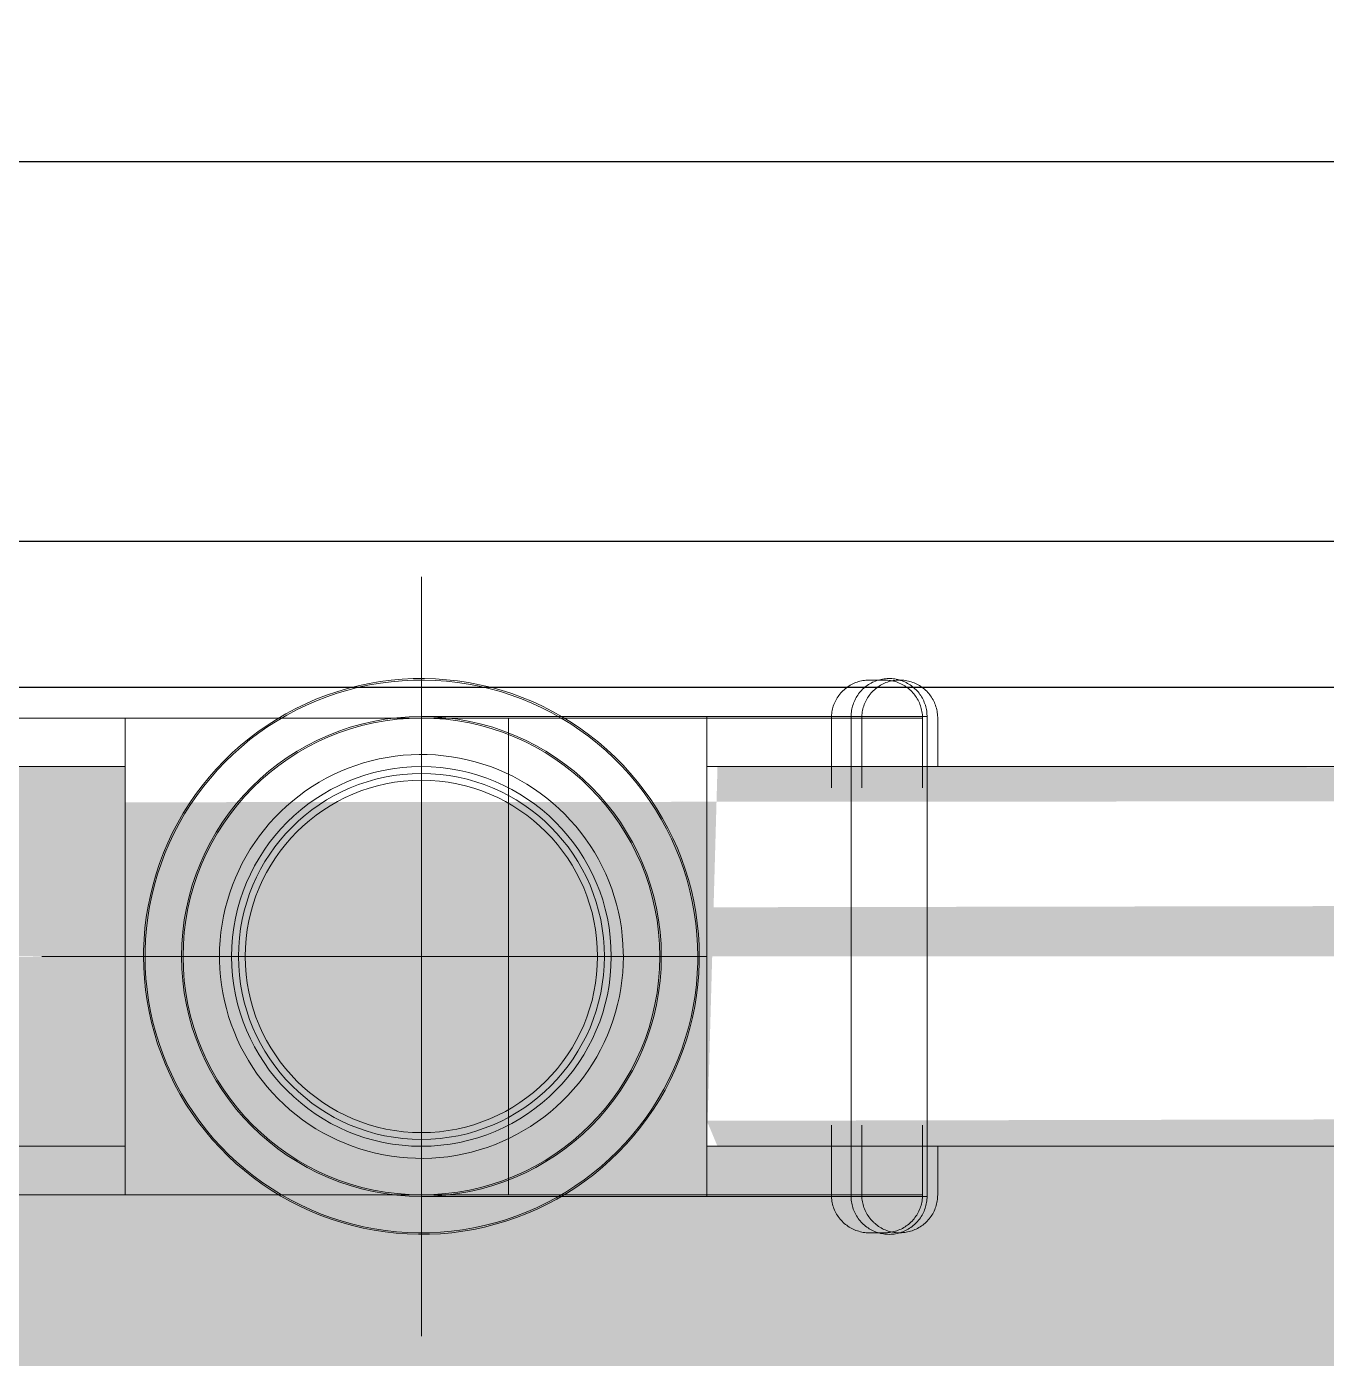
# Model space of a CAD drawing. Header units: metres. Extents: x 5 to 242, y -3 to 162.
# Drawn here: x 175.8553 to 175.9409, y 107.42 to 107.5077 of the extents above; entities that cross this region are included whole.
import ezdxf

# ---------------------------------------------------------------- set-up
doc = ezdxf.new("R2010")
doc.units = ezdxf.units.M
doc.layers.add('1053_ARQ_BASE_MATADOURO_2_dwg', color=7, linetype='Continuous', lineweight=5, true_color=0x767676)
for name, color, linetype, lineweight in [('A-PISO', 7, 'Continuous', 5), ('A-WALL', 7, 'Continuous', 9), ('P-PIPE', 7, 'Continuous', 5), ('P-PIPE-CNTR', 7, 'Continuous', 5)]:
    doc.layers.add(name, color=color, linetype=linetype, lineweight=lineweight)

# ---------------------------------------------------------------- blocks, each defined once
blk = doc.blocks.new('AÇO_Cotovelo 90 45 - AÇO_Cotovelo 90 45-V103-TÉRREO 1_20')
at = {"layer": 'P-PIPE'}
for p, q in [((149.515823, 107.462284), (149.501323, 107.462284)), ((149.501323, 107.446484), (149.501323, 107.462284)), ((149.501323, 107.446484), (149.501323, 107.462284)), ((149.515823, 107.462284), (149.515823, 107.446484)), ((149.482523, 107.446484), (149.470473, 107.446484)), ((149.501323, 107.430684), (149.501323, 107.446484)), ((149.501323, 107.430684), (149.501323, 107.446484)), ((149.515823, 107.446484), (149.515823, 107.430684)), ((149.501323, 107.430684), (149.515823, 107.430684))]:
    blk.add_line(p, q, dxfattribs=at)
at = {"layer": 'P-PIPE', "flags": 128}
for points in [[(149.500823, 107.446484), (149.500808, 107.447216), (149.500765, 107.447947), (149.500691, 107.448675), (149.500589, 107.4494), (149.500458, 107.45012), (149.500299, 107.450834), (149.50011, 107.451542), (149.499894, 107.452241), (149.49965, 107.452931), (149.499378, 107.453611), (149.49908, 107.454279), (149.498755, 107.454935), (149.498404, 107.455577), (149.498028, 107.456205), (149.497627, 107.456817), (149.497201, 107.457413), (149.496753, 107.457991), (149.496281, 107.458551), (149.495788, 107.459092), (149.495273, 107.459612), (149.494738, 107.460111), (149.494183, 107.460589), (149.49361, 107.461044), (149.493018, 107.461476), (149.492411, 107.461883), (149.491787, 107.462266), (149.491148, 107.462624), (149.490496, 107.462956), (149.489831, 107.463262), (149.489154, 107.463541), (149.488467, 107.463792), (149.48777, 107.464016), (149.487065, 107.464212), (149.486352, 107.464379), (149.485633, 107.464518), (149.48491, 107.464628), (149.484182, 107.464709), (149.483452, 107.464761), (149.482721, 107.464783), (149.481989, 107.464777), (149.481258, 107.464741), (149.480529, 107.464675), (149.479803, 107.464581), (149.479081, 107.464458), (149.478365, 107.464306), (149.477656, 107.464125), (149.476954, 107.463916), (149.476262, 107.46368), (149.475579, 107.463416), (149.474908, 107.463124), (149.474248, 107.462807), (149.473602, 107.462463), (149.47297, 107.462093), (149.472354, 107.461699), (149.471753, 107.46128), (149.47117, 107.460837), (149.470606, 107.460372), (149.47006, 107.459884), (149.469534, 107.459375), (149.469029, 107.458845), (149.468545, 107.458296), (149.468084, 107.457727), (149.467646, 107.457141), (149.467232, 107.456538), (149.466842, 107.455918), (149.466477, 107.455283), (149.466138, 107.454635), (149.465825, 107.453973), (149.465539, 107.453299), (149.46528, 107.452615), (149.465049, 107.45192), (149.464846, 107.451217), (149.46467, 107.450506), (149.464524, 107.449789), (149.464406, 107.449067), (149.464317, 107.44834), (149.464258, 107.447611), (149.464227, 107.446879), (149.464223, 107.446484)], [(149.510823, 107.462284), (149.510825, 107.462384), (149.510831, 107.462484), (149.510841, 107.462584), (149.510855, 107.462683), (149.510873, 107.462781), (149.510895, 107.462879), (149.51092, 107.462975), (149.51095, 107.463071), (149.510983, 107.463165), (149.51102, 107.463258), (149.511061, 107.463349), (149.511106, 107.463439), (149.511153, 107.463527), (149.511205, 107.463612), (149.51126, 107.463696), (149.511318, 107.463777), (149.511379, 107.463856), (149.511444, 107.463933), (149.511511, 107.464007), (149.511581, 107.464078), (149.511654, 107.464146), (149.51173, 107.464211), (149.511808, 107.464273), (149.511889, 107.464332), (149.511972, 107.464388), (149.512057, 107.46444), (149.512145, 107.464489), (149.512234, 107.464535), (149.512325, 107.464576), (149.512417, 107.464614), (149.512511, 107.464649), (149.512606, 107.464679), (149.512703, 107.464706), (149.5128, 107.464729), (149.512898, 107.464748), (149.512997, 107.464763), (149.513096, 107.464774), (149.513196, 107.464781), (149.513296, 107.464784), (149.513396, 107.464783), (149.513496, 107.464778), (149.513596, 107.464769), (149.513695, 107.464757), (149.513793, 107.46474), (149.513891, 107.464719), (149.513988, 107.464694), (149.514084, 107.464666), (149.514178, 107.464633), (149.514272, 107.464597), (149.514363, 107.464558), (149.514453, 107.464514), (149.514542, 107.464467), (149.514628, 107.464417), (149.514712, 107.464363), (149.514794, 107.464306), (149.514874, 107.464245), (149.514951, 107.464182), (149.515026, 107.464115), (149.515098, 107.464045), (149.515167, 107.463973), (149.515233, 107.463898), (149.515296, 107.46382), (149.515355, 107.46374), (149.515412, 107.463658), (149.515465, 107.463573), (149.515515, 107.463486), (149.515561, 107.463398), (149.515604, 107.463307), (149.515643, 107.463215), (149.515679, 107.463122), (149.51571, 107.463027), (149.515738, 107.462931), (149.515762, 107.462834), (149.515782, 107.462736), (149.515798, 107.462637), (149.51581, 107.462538), (149.515818, 107.462438), (149.515822, 107.462338), (149.515823, 107.462284)], [(149.501323, 107.462284), (149.500571, 107.462284), (149.499821, 107.462284), (149.499072, 107.462284), (149.498328, 107.462284), (149.497588, 107.462284), (149.496854, 107.462284), (149.496128, 107.462284), (149.495409, 107.462284), (149.4947, 107.462284), (149.494002, 107.462284), (149.493315, 107.462284), (149.492642, 107.462284), (149.491982, 107.462284), (149.491337, 107.462284), (149.490708, 107.462284), (149.490096, 107.462284), (149.489502, 107.462284), (149.488927, 107.462284), (149.488371, 107.462284), (149.487837, 107.462284), (149.487324, 107.462284), (149.486833, 107.462284), (149.486366, 107.462284), (149.485922, 107.462284), (149.485503, 107.462284), (149.48511, 107.462284), (149.484742, 107.462284), (149.484401, 107.462284), (149.484087, 107.462284), (149.483801, 107.462284), (149.483542, 107.462284), (149.483312, 107.462284), (149.483111, 107.462284), (149.482939, 107.462284), (149.482797, 107.462284), (149.482684, 107.462284), (149.4826, 107.462284), (149.482547, 107.462284)], [(149.510823, 107.462272), (149.510823, 107.462234), (149.510823, 107.462171), (149.510823, 107.462083), (149.510823, 107.461969), (149.510823, 107.461831), (149.510823, 107.461669), (149.510823, 107.461482), (149.510823, 107.461272), (149.510823, 107.461037), (149.510823, 107.460779), (149.510823, 107.460499), (149.510823, 107.460196), (149.510823, 107.459871), (149.510823, 107.459525), (149.510823, 107.459157), (149.510823, 107.45877), (149.510823, 107.458363), (149.510823, 107.457937), (149.510823, 107.457492), (149.510823, 107.45703), (149.510823, 107.456551), (149.510823, 107.456056), (149.510823, 107.455546), (149.510823, 107.455021), (149.510823, 107.454483), (149.510823, 107.453931), (149.510823, 107.453368), (149.510823, 107.452794), (149.510823, 107.45221), (149.510823, 107.451616), (149.510823, 107.451014), (149.510823, 107.450406), (149.510823, 107.44979), (149.510823, 107.44917), (149.510823, 107.448545), (149.510823, 107.447917), (149.510823, 107.447287), (149.510823, 107.446655), (149.510823, 107.446484)], [(149.510823, 107.458662), (149.510823, 107.459055), (149.510823, 107.459428), (149.510823, 107.45978), (149.510823, 107.46011), (149.510823, 107.460419), (149.510823, 107.460706), (149.510823, 107.46097), (149.510823, 107.461211), (149.510823, 107.461428), (149.510823, 107.461621), (149.510823, 107.46179), (149.510823, 107.461935), (149.510823, 107.462054), (149.510823, 107.462149), (149.510823, 107.462219), (149.510823, 107.462264)], [(149.515823, 107.462272), (149.515823, 107.462234), (149.515823, 107.462171), (149.515823, 107.462083), (149.515823, 107.461969), (149.515823, 107.461831), (149.515823, 107.461669), (149.515823, 107.461482), (149.515823, 107.461272), (149.515823, 107.461037), (149.515823, 107.460779), (149.515823, 107.460499), (149.515823, 107.460196), (149.515823, 107.459871), (149.515823, 107.459525), (149.515823, 107.459157), (149.515823, 107.45877)], [(149.515823, 107.446484), (149.515823, 107.447116), (149.515823, 107.447747), (149.515823, 107.448376), (149.515823, 107.449002), (149.515823, 107.449623), (149.515823, 107.45024), (149.515823, 107.450851), (149.515823, 107.451455), (149.515823, 107.45205), (149.515823, 107.452637), (149.515823, 107.453214), (149.515823, 107.45378), (149.515823, 107.454335), (149.515823, 107.454877), (149.515823, 107.455406), (149.515823, 107.45592), (149.515823, 107.456419), (149.515823, 107.456903), (149.515823, 107.457369), (149.515823, 107.457819), (149.515823, 107.45825), (149.515823, 107.458662), (149.515823, 107.459055), (149.515823, 107.459428), (149.515823, 107.45978), (149.515823, 107.46011), (149.515823, 107.460419), (149.515823, 107.460706), (149.515823, 107.46097), (149.515823, 107.461211), (149.515823, 107.461428), (149.515823, 107.461621), (149.515823, 107.46179), (149.515823, 107.461935), (149.515823, 107.462054), (149.515823, 107.462149), (149.515823, 107.462219), (149.515823, 107.462264)], [(149.469223, 107.446484), (149.469234, 107.447016), (149.469266, 107.447547), (149.469319, 107.448077), (149.469393, 107.448603), (149.469488, 107.449127), (149.469604, 107.449646), (149.469741, 107.45016), (149.469898, 107.450668), (149.470076, 107.45117), (149.470273, 107.451664), (149.47049, 107.452149), (149.470726, 107.452626), (149.470981, 107.453093), (149.471255, 107.453549), (149.471546, 107.453994), (149.471855, 107.454427), (149.472181, 107.454847), (149.472524, 107.455254), (149.472883, 107.455647), (149.473257, 107.456025), (149.473646, 107.456388), (149.474049, 107.456735), (149.474466, 107.457066), (149.474895, 107.45738), (149.475337, 107.457676), (149.47579, 107.457954), (149.476254, 107.458214), (149.476728, 107.458456), (149.477212, 107.458678), (149.477704, 107.45888), (149.478203, 107.459063), (149.47871, 107.459226), (149.479222, 107.459368), (149.47974, 107.45949), (149.480262, 107.459591), (149.480788, 107.459671), (149.481317, 107.45973), (149.481848, 107.459767), (149.482379, 107.459784), (149.482911, 107.459779), (149.483443, 107.459753), (149.483973, 107.459705), (149.4845, 107.459637), (149.485024, 107.459547), (149.485545, 107.459437), (149.48606, 107.459305), (149.48657, 107.459154), (149.487074, 107.458982), (149.48757, 107.45879), (149.488058, 107.458578), (149.488537, 107.458347), (149.489007, 107.458097), (149.489466, 107.457828), (149.489914, 107.457542), (149.49035, 107.457237), (149.490774, 107.456916), (149.491184, 107.456577), (149.491581, 107.456223), (149.491963, 107.455853), (149.49233, 107.455468), (149.492682, 107.455069), (149.493017, 107.454656), (149.493335, 107.454229), (149.493636, 107.453791), (149.49392, 107.453341), (149.494185, 107.452879), (149.494431, 107.452408), (149.494658, 107.451927), (149.494866, 107.451437), (149.495055, 107.45094), (149.495223, 107.450435), (149.495371, 107.449924), (149.495498, 107.449407), (149.495604, 107.448886), (149.49569, 107.448361), (149.495754, 107.447833), (149.495798, 107.447303), (149.49582, 107.446772), (149.495823, 107.446484)], [(149.464223, 107.446484), (149.464238, 107.445753), (149.464282, 107.445022), (149.464355, 107.444294), (149.464457, 107.443569), (149.464588, 107.442849), (149.464748, 107.442134), (149.464936, 107.441427), (149.465152, 107.440728), (149.465396, 107.440038), (149.465668, 107.439358), (149.465966, 107.43869), (149.466291, 107.438034), (149.466642, 107.437391), (149.467018, 107.436764), (149.467419, 107.436151), (149.467845, 107.435556), (149.468293, 107.434977), (149.468765, 107.434418), (149.469259, 107.433877), (149.469773, 107.433357), (149.470308, 107.432857), (149.470863, 107.43238), (149.471437, 107.431925), (149.472028, 107.431493), (149.472636, 107.431085), (149.473259, 107.430702), (149.473898, 107.430345), (149.47455, 107.430013), (149.475215, 107.429707), (149.475892, 107.429428), (149.476579, 107.429177), (149.477276, 107.428953), (149.477981, 107.428757), (149.478694, 107.428589), (149.479413, 107.428451), (149.480136, 107.428341), (149.480864, 107.42826), (149.481594, 107.428208), (149.482325, 107.428185), (149.483057, 107.428192), (149.483788, 107.428228), (149.484517, 107.428293), (149.485243, 107.428388), (149.485965, 107.428511), (149.486681, 107.428663), (149.48739, 107.428843), (149.488092, 107.429052), (149.488784, 107.429289), (149.489467, 107.429553), (149.490139, 107.429844), (149.490798, 107.430162), (149.491444, 107.430506), (149.492076, 107.430876), (149.492692, 107.43127), (149.493293, 107.431689), (149.493876, 107.432131), (149.494441, 107.432597), (149.494986, 107.433085), (149.495512, 107.433594), (149.496017, 107.434123), (149.496501, 107.434673), (149.496962, 107.435241), (149.4974, 107.435828), (149.497814, 107.436431), (149.498204, 107.437051), (149.498569, 107.437685), (149.498908, 107.438334), (149.499221, 107.438996), (149.499507, 107.439669), (149.499766, 107.440354), (149.499997, 107.441048), (149.5002, 107.441752), (149.500376, 107.442462), (149.500522, 107.443179), (149.50064, 107.443902), (149.500729, 107.444628), (149.500788, 107.445358), (149.500819, 107.446089), (149.500823, 107.446484)], [(149.495823, 107.446484), (149.495812, 107.445952), (149.49578, 107.445421), (149.495727, 107.444892), (149.495653, 107.444365), (149.495558, 107.443842), (149.495442, 107.443323), (149.495305, 107.442809), (149.495148, 107.442301), (149.49497, 107.441799), (149.494773, 107.441305), (149.494556, 107.440819), (149.49432, 107.440343), (149.494065, 107.439876), (149.493792, 107.43942), (149.4935, 107.438975), (149.493191, 107.438542), (149.492865, 107.438121), (149.492522, 107.437715), (149.492163, 107.437322), (149.491789, 107.436944), (149.4914, 107.436581), (149.490997, 107.436234), (149.49058, 107.435903), (149.490151, 107.435589), (149.489709, 107.435293), (149.489256, 107.435014), (149.488792, 107.434754), (149.488318, 107.434513), (149.487834, 107.434291), (149.487342, 107.434088), (149.486843, 107.433905), (149.486336, 107.433743), (149.485824, 107.4336), (149.485306, 107.433479), (149.484784, 107.433378), (149.484258, 107.433298), (149.483729, 107.433239), (149.483198, 107.433202), (149.482667, 107.433185), (149.482135, 107.43319), (149.481603, 107.433216), (149.481074, 107.433264), (149.480546, 107.433332), (149.480022, 107.433422), (149.479501, 107.433532), (149.478986, 107.433663), (149.478476, 107.433815), (149.477972, 107.433987), (149.477476, 107.434179), (149.476988, 107.434391), (149.476509, 107.434622), (149.47604, 107.434872), (149.47558, 107.43514), (149.475132, 107.435427), (149.474696, 107.435731), (149.474272, 107.436053), (149.473862, 107.436391), (149.473465, 107.436746), (149.473083, 107.437116), (149.472716, 107.437501), (149.472364, 107.4379), (149.472029, 107.438313), (149.471711, 107.438739), (149.47141, 107.439178), (149.471126, 107.439628), (149.470861, 107.440089), (149.470615, 107.440561), (149.470388, 107.441042), (149.47018, 107.441531), (149.469991, 107.442029), (149.469823, 107.442534), (149.469676, 107.443045), (149.469548, 107.443561), (149.469442, 107.444082), (149.469356, 107.444607), (149.469292, 107.445135), (149.469248, 107.445666), (149.469226, 107.446197), (149.469223, 107.446484)], [(149.510823, 107.446484), (149.510823, 107.445853), (149.510823, 107.445222), (149.510823, 107.444593), (149.510823, 107.443967), (149.510823, 107.443345), (149.510823, 107.442729), (149.510823, 107.442118), (149.510823, 107.441514), (149.510823, 107.440918), (149.510823, 107.440332), (149.510823, 107.439755), (149.510823, 107.439188), (149.510823, 107.438634), (149.510823, 107.438092), (149.510823, 107.437563), (149.510823, 107.437049), (149.510823, 107.436549), (149.510823, 107.436066), (149.510823, 107.435599), (149.510823, 107.43515), (149.510823, 107.434719), (149.510823, 107.434307), (149.510823, 107.433914), (149.510823, 107.433541), (149.510823, 107.433189), (149.510823, 107.432858), (149.510823, 107.432549), (149.510823, 107.432263), (149.510823, 107.431999), (149.510823, 107.431758), (149.510823, 107.431541), (149.510823, 107.431348), (149.510823, 107.431179), (149.510823, 107.431034), (149.510823, 107.430914), (149.510823, 107.430819), (149.510823, 107.430749), (149.510823, 107.430705)], [(149.515823, 107.430697), (149.515823, 107.430735), (149.515823, 107.430798), (149.515823, 107.430886), (149.515823, 107.430999), (149.515823, 107.431137), (149.515823, 107.4313), (149.515823, 107.431486), (149.515823, 107.431697), (149.515823, 107.431932), (149.515823, 107.432189), (149.515823, 107.43247), (149.515823, 107.432773), (149.515823, 107.433098), (149.515823, 107.433444), (149.515823, 107.433811), (149.515823, 107.434199), (149.515823, 107.434606), (149.515823, 107.435032), (149.515823, 107.435476), (149.515823, 107.435938), (149.515823, 107.436417), (149.515823, 107.436912), (149.515823, 107.437423), (149.515823, 107.437948), (149.515823, 107.438486), (149.515823, 107.439037), (149.515823, 107.439601), (149.515823, 107.440175), (149.515823, 107.440759), (149.515823, 107.441353), (149.515823, 107.441954), (149.515823, 107.442563), (149.515823, 107.443178), (149.515823, 107.443799), (149.515823, 107.444424), (149.515823, 107.445052), (149.515823, 107.445682), (149.515823, 107.446314), (149.515823, 107.446484)], [(149.510823, 107.430697), (149.510823, 107.430735), (149.510823, 107.430798), (149.510823, 107.430886), (149.510823, 107.430999), (149.510823, 107.431137), (149.510823, 107.4313), (149.510823, 107.431486), (149.510823, 107.431697), (149.510823, 107.431932), (149.510823, 107.432189), (149.510823, 107.43247), (149.510823, 107.432773), (149.510823, 107.433098), (149.510823, 107.433444), (149.510823, 107.433811), (149.510823, 107.434199)], [(149.515823, 107.434307), (149.515823, 107.433914), (149.515823, 107.433541), (149.515823, 107.433189), (149.515823, 107.432858), (149.515823, 107.432549), (149.515823, 107.432263), (149.515823, 107.431999), (149.515823, 107.431758), (149.515823, 107.431541), (149.515823, 107.431348), (149.515823, 107.431179), (149.515823, 107.431034), (149.515823, 107.430914), (149.515823, 107.430819), (149.515823, 107.430749), (149.515823, 107.430705)], [(149.482538, 107.430684), (149.482583, 107.430684), (149.482658, 107.430684), (149.482763, 107.430684), (149.482898, 107.430684), (149.483062, 107.430684), (149.483255, 107.430684), (149.483477, 107.430684), (149.483728, 107.430684), (149.484007, 107.430684), (149.484314, 107.430684), (149.484648, 107.430684), (149.485008, 107.430684), (149.485395, 107.430684), (149.485807, 107.430684), (149.486244, 107.430684), (149.486705, 107.430684), (149.487189, 107.430684), (149.487696, 107.430684), (149.488225, 107.430684), (149.488775, 107.430684), (149.489345, 107.430684), (149.489934, 107.430684), (149.490541, 107.430684), (149.491165, 107.430684), (149.491806, 107.430684), (149.492462, 107.430684), (149.493132, 107.430684), (149.493815, 107.430684), (149.494511, 107.430684), (149.495217, 107.430684), (149.495933, 107.430684), (149.496657, 107.430684), (149.497389, 107.430684), (149.498128, 107.430684), (149.498871, 107.430684), (149.499618, 107.430684), (149.500368, 107.430684), (149.50112, 107.430684), (149.501323, 107.430684)], [(149.515823, 107.430684), (149.515821, 107.430584), (149.515815, 107.430485), (149.515805, 107.430385), (149.515791, 107.430286), (149.515773, 107.430188), (149.515751, 107.43009), (149.515726, 107.429993), (149.515696, 107.429898), (149.515663, 107.429804), (149.515626, 107.429711), (149.515585, 107.42962), (149.515541, 107.42953), (149.515493, 107.429442), (149.515441, 107.429356), (149.515386, 107.429273), (149.515328, 107.429191), (149.515267, 107.429112), (149.515203, 107.429036), (149.515135, 107.428962), (149.515065, 107.428891), (149.514992, 107.428823), (149.514916, 107.428758), (149.514838, 107.428695), (149.514757, 107.428636), (149.514674, 107.428581), (149.514589, 107.428528), (149.514501, 107.428479), (149.514412, 107.428434), (149.514321, 107.428392), (149.514229, 107.428354), (149.514135, 107.42832), (149.51404, 107.428289), (149.513943, 107.428263), (149.513846, 107.42824), (149.513748, 107.428221), (149.513649, 107.428206), (149.51355, 107.428195), (149.51345, 107.428188), (149.51335, 107.428184), (149.51325, 107.428185), (149.51315, 107.42819), (149.513051, 107.428199), (149.512951, 107.428212), (149.512853, 107.428229), (149.512755, 107.42825), (149.512658, 107.428274), (149.512562, 107.428303), (149.512468, 107.428335), (149.512374, 107.428371), (149.512283, 107.428411), (149.512193, 107.428455), (149.512104, 107.428502), (149.512018, 107.428552), (149.511934, 107.428606), (149.511852, 107.428663), (149.511772, 107.428724), (149.511695, 107.428787), (149.51162, 107.428854), (149.511549, 107.428923), (149.51148, 107.428996), (149.511413, 107.429071), (149.51135, 107.429148), (149.511291, 107.429229), (149.511234, 107.429311), (149.511181, 107.429396), (149.511131, 107.429482), (149.511085, 107.429571), (149.511042, 107.429661), (149.511003, 107.429753), (149.510967, 107.429847), (149.510936, 107.429942), (149.510908, 107.430038), (149.510884, 107.430135), (149.510864, 107.430233), (149.510848, 107.430332), (149.510836, 107.430431), (149.510828, 107.43053), (149.510824, 107.43063), (149.510823, 107.430684)]]:
    blk.add_lwpolyline(points, dxfattribs=at)
at = {"layer": 'P-PIPE'}
for radius, start, end in [(0.0158, 0, 180), (0.0158, 0, 180), (0.0158, 0, 180), (0.01205, 0, 180), (0.01205, 0, 180), (0.0158, 180, 0), (0.0158, 180, 0), (0.0158, 180, 0), (0.01205, 180, 0), (0.01205, 180, 0)]:
    blk.add_arc((149.482523, 107.446484), radius, start, end, dxfattribs=at)
blk = doc.blocks.new('1053_ARQ_BASE_MATADOURO_2_dwg-3637054-TÉRREO 1_20')
at = {"layer": 'A-PISO', "color": 253, "lineweight": 30, "true_color": 0xaaaaaa}
for p, q in [((149.745176, 74.312781), (149.345176, 74.312781)), ((149.745176, 74.287781), (149.345176, 74.287781))]:
    blk.add_line(p, q, dxfattribs=at)
at = {"layer": 'A-PISO', "color": 253, "lineweight": 30, "true_color": 0xaaaaaa, "flags": 128}
blk.add_lwpolyline([(149.295176, 75.07815), (149.795176, 75.07815), (149.795176, 74.27815), (149.295176, 74.27815), (149.295176, 75.07815), (149.295176, 74.27815)], dxfattribs=at)
at = {"layer": 'A-PISO', "color": 253, "true_color": 0xaaaaaa, "flags": 128}
blk.add_lwpolyline([(143.43195, 74.02815), (159.539408, 74.02815), (159.539408, 74.27815), (143.43195, 74.27815)], dxfattribs=at)

msp = doc.modelspace()

# ---------------------------------------------------------------- hatches: boundary and pattern name
at = {"layer": 'A-WALL', "true_color": 0xffd4aa, "transparency": 33554483}
h = msp.add_hatch(color=41, dxfattribs=at)
h.paths.add_polyline_path([(166.282904, 107.214184), (169.354531, 107.214184), (169.354531, 107.433984), (168.114288, 107.443249), (168.114288, 107.458984), (166.282904, 107.464184)])
h.paths.add_polyline_path([(169.830716, 107.214184), (185.938173, 107.214184), (185.938173, 107.464184), (170.648288, 107.452734), (170.648288, 107.433984), (169.830716, 107.428943)])
h.paths.add_polyline_path([(185.902206, 107.429681), (185.88838, 107.452729), (185.908651, 107.455311), (185.90216, 107.433984)])
h.paths.add_polyline_path([(170.714288, 107.433984), (170.714288, 107.458984), (173.248288, 107.44972), (173.248288, 107.433984), (170.773104, 107.433984)])
h.paths.add_polyline_path([(173.314288, 107.433984), (173.314288, 107.458984), (175.861788, 107.44972), (175.861788, 107.433984), (173.32774, 107.433984)])
h.paths.add_polyline_path([(175.900088, 107.433984), (175.900788, 107.458984), (185.878679, 107.44972), (185.878679, 107.433984), (175.900788, 107.433984)])
h.paths.add_polyline_path([(166.760704, 107.433984), (166.760704, 107.458984), (168.048288, 107.44972), (168.048288, 107.433984), (166.941149, 107.433984)])
at = {"layer": 'P-PIPE', "true_color": 0xc0c0c0}
for points in [[(175.861788, 107.446484), (175.861788, 107.458984), (173.314288, 107.44972), (173.314288, 107.446484), (174.605058, 107.446484)], [(176.521036, 107.446484), (180.854179, 107.45731), (180.854179, 107.458984), (175.900088, 107.44972), (175.900088, 107.446484)], [(175.861788, 107.433984), (175.861788, 107.446484), (173.314288, 107.435659), (173.314288, 107.433984), (175.848288, 107.433987)], [(178.448288, 107.433984), (180.854179, 107.443249), (180.854179, 107.446484), (175.900088, 107.435659), (175.900788, 107.433984), (178.437013, 107.433984)]]:
    msp.add_hatch(color=9, dxfattribs=at).paths.add_polyline_path(points)

# ---------------------------------------------------------------- linework, layer by layer
at = {"layer": 'A-WALL', "color": 253, "true_color": 0xaaaaaa}
msp.add_line((185.938173, 107.464184), (169.830716, 107.464184), dxfattribs=at)
at = {"layer": 'P-PIPE'}
for p, q in [((175.911788, 107.464684), (175.910788, 107.464684)), ((175.914288, 107.462184), (175.848288, 107.462184)), ((175.88703, 107.462184), (175.852288, 107.462184)), ((175.881288, 107.462184), (175.861788, 107.462184)), ((175.861788, 107.462184), (175.861788, 107.446484)), ((175.900788, 107.462184), (175.881288, 107.462184)), ((175.88703, 107.446484), (175.88703, 107.462184)), ((175.910288, 107.462184), (175.900788, 107.462184)), ((175.908288, 107.457586), (175.908288, 107.462184)), ((175.910288, 107.462184), (175.910288, 107.457586)), ((175.914288, 107.460081), (175.914288, 107.462184)), ((175.914288, 107.457586), (175.914288, 107.462184)), ((175.861788, 107.458984), (173.314288, 107.458984)), ((175.861788, 107.433984), (175.861788, 107.458984)), ((180.854179, 107.458984), (175.900088, 107.458984)), ((175.900088, 107.458984), (175.900088, 107.433984)), ((175.88703, 107.458084), (175.88703, 107.446484)), ((175.861788, 107.446484), (175.861788, 107.430784)), ((175.88703, 107.446484), (175.88703, 107.434884)), ((175.88703, 107.430784), (175.88703, 107.446484)), ((175.908288, 107.430784), (175.908288, 107.435383)), ((175.910288, 107.435383), (175.910288, 107.430784)), ((175.914288, 107.430784), (175.914288, 107.435383)), ((173.314288, 107.433984), (175.861788, 107.433984)), ((175.900088, 107.433984), (180.854179, 107.433984)), ((175.914288, 107.430784), (175.914288, 107.432888)), ((175.848288, 107.430784), (175.914288, 107.430784)), ((175.852288, 107.430784), (175.88703, 107.430784)), ((175.861788, 107.430784), (175.881288, 107.430784)), ((175.881288, 107.430784), (175.900788, 107.430784)), ((175.900788, 107.430784), (175.910288, 107.430784)), ((175.910788, 107.428284), (175.911788, 107.428284))]:
    msp.add_line(p, q, dxfattribs=at)
at = {"layer": 'P-PIPE', "flags": 128}
for points in [[(175.899488, 107.446484), (175.899474, 107.447212), (175.89943, 107.447939), (175.899357, 107.448663), (175.899256, 107.449384), (175.899125, 107.4501), (175.898966, 107.450811), (175.898779, 107.451514), (175.898564, 107.452209), (175.898321, 107.452896), (175.898051, 107.453572), (175.897755, 107.454236), (175.897431, 107.454889), (175.897082, 107.455528), (175.896708, 107.456152), (175.896309, 107.456761), (175.895886, 107.457353), (175.89544, 107.457928), (175.894971, 107.458485), (175.89448, 107.459023), (175.893968, 107.45954), (175.893436, 107.460037), (175.892884, 107.460512), (175.892314, 107.460964), (175.891726, 107.461394), (175.891122, 107.461799), (175.890501, 107.46218), (175.889866, 107.462536), (175.889217, 107.462866), (175.888556, 107.46317), (175.887883, 107.463447), (175.887199, 107.463698), (175.886506, 107.46392), (175.885805, 107.464115), (175.885096, 107.464281), (175.884381, 107.46442), (175.883662, 107.464529), (175.882938, 107.464609), (175.882212, 107.464661), (175.881485, 107.464683), (175.880757, 107.464677), (175.88003, 107.464641), (175.879305, 107.464576), (175.878583, 107.464482), (175.877865, 107.46436), (175.877153, 107.464208), (175.876448, 107.464029), (175.87575, 107.463821), (175.875061, 107.463586), (175.874382, 107.463323), (175.873714, 107.463034), (175.873058, 107.462717), (175.872416, 107.462375), (175.871788, 107.462008), (175.871174, 107.461616), (175.870577, 107.461199), (175.869997, 107.460759), (175.869436, 107.460296), (175.868893, 107.459811), (175.86837, 107.459305), (175.867868, 107.458778), (175.867387, 107.458231), (175.866928, 107.457666), (175.866492, 107.457083), (175.86608, 107.456483), (175.865693, 107.455866), (175.86533, 107.455235), (175.864993, 107.45459), (175.864682, 107.453932), (175.864397, 107.453262), (175.86414, 107.452581), (175.86391, 107.451891), (175.863707, 107.451191), (175.863533, 107.450484), (175.863387, 107.449771), (175.86327, 107.449053), (175.863182, 107.44833), (175.863123, 107.447605), (175.863092, 107.446877), (175.863088, 107.446484)], [(175.899488, 107.446484), (175.899474, 107.447212), (175.89943, 107.447939), (175.899357, 107.448663), (175.899256, 107.449384), (175.899125, 107.4501), (175.898966, 107.450811), (175.898779, 107.451514), (175.898564, 107.452209), (175.898321, 107.452896), (175.898051, 107.453572), (175.897755, 107.454236), (175.897431, 107.454889), (175.897082, 107.455528), (175.896708, 107.456152), (175.896309, 107.456761), (175.895886, 107.457353), (175.89544, 107.457928), (175.894971, 107.458485), (175.89448, 107.459023), (175.893968, 107.45954), (175.893436, 107.460037), (175.892884, 107.460512), (175.892314, 107.460964), (175.891726, 107.461394), (175.891122, 107.461799), (175.890501, 107.46218), (175.889866, 107.462536), (175.889217, 107.462866), (175.888556, 107.46317), (175.887883, 107.463447), (175.887199, 107.463698), (175.886506, 107.46392), (175.885805, 107.464115), (175.885096, 107.464281), (175.884381, 107.46442), (175.883662, 107.464529), (175.882938, 107.464609), (175.882212, 107.464661), (175.881485, 107.464683), (175.880757, 107.464677), (175.88003, 107.464641), (175.879305, 107.464576), (175.878583, 107.464482), (175.877865, 107.46436), (175.877153, 107.464208), (175.876448, 107.464029), (175.87575, 107.463821), (175.875061, 107.463586), (175.874382, 107.463323), (175.873714, 107.463034), (175.873058, 107.462717), (175.872416, 107.462375), (175.871788, 107.462008), (175.871174, 107.461616), (175.870577, 107.461199), (175.869997, 107.460759), (175.869436, 107.460296), (175.868893, 107.459811), (175.86837, 107.459305), (175.867868, 107.458778), (175.867387, 107.458231), (175.866928, 107.457666), (175.866492, 107.457083), (175.86608, 107.456483), (175.865693, 107.455866), (175.86533, 107.455235), (175.864993, 107.45459), (175.864682, 107.453932), (175.864397, 107.453262), (175.86414, 107.452581), (175.86391, 107.451891), (175.863707, 107.451191), (175.863533, 107.450484), (175.863387, 107.449771), (175.86327, 107.449053), (175.863182, 107.44833), (175.863123, 107.447605), (175.863092, 107.446877), (175.863088, 107.446484)], [(175.899488, 107.446484), (175.899474, 107.447212), (175.89943, 107.447939), (175.899357, 107.448663), (175.899256, 107.449384), (175.899125, 107.4501), (175.898966, 107.450811), (175.898779, 107.451514), (175.898564, 107.452209), (175.898321, 107.452896), (175.898051, 107.453572), (175.897755, 107.454236), (175.897431, 107.454889), (175.897082, 107.455528), (175.896708, 107.456152), (175.896309, 107.456761), (175.895886, 107.457353), (175.89544, 107.457928), (175.894971, 107.458485), (175.89448, 107.459023), (175.893968, 107.45954), (175.893436, 107.460037), (175.892884, 107.460512), (175.892314, 107.460964), (175.891726, 107.461394), (175.891122, 107.461799), (175.890501, 107.46218), (175.889866, 107.462536), (175.889217, 107.462866), (175.888556, 107.46317), (175.887883, 107.463447), (175.887199, 107.463698), (175.886506, 107.46392), (175.885805, 107.464115), (175.885096, 107.464281), (175.884381, 107.46442), (175.883662, 107.464529), (175.882938, 107.464609), (175.882212, 107.464661), (175.881485, 107.464683), (175.880757, 107.464677), (175.88003, 107.464641), (175.879305, 107.464576), (175.878583, 107.464482), (175.877865, 107.46436), (175.877153, 107.464208), (175.876448, 107.464029), (175.87575, 107.463821), (175.875061, 107.463586), (175.874382, 107.463323), (175.873714, 107.463034), (175.873058, 107.462717), (175.872416, 107.462375), (175.871788, 107.462008), (175.871174, 107.461616), (175.870577, 107.461199), (175.869997, 107.460759), (175.869436, 107.460296), (175.868893, 107.459811), (175.86837, 107.459305), (175.867868, 107.458778), (175.867387, 107.458231), (175.866928, 107.457666), (175.866492, 107.457083), (175.86608, 107.456483), (175.865693, 107.455866), (175.86533, 107.455235), (175.864993, 107.45459), (175.864682, 107.453932), (175.864397, 107.453262), (175.86414, 107.452581), (175.86391, 107.451891), (175.863707, 107.451191), (175.863533, 107.450484), (175.863387, 107.449771), (175.86327, 107.449053), (175.863182, 107.44833), (175.863123, 107.447605), (175.863092, 107.446877), (175.863088, 107.446484)], [(175.908288, 107.462184), (175.90829, 107.462284), (175.908296, 107.462384), (175.908306, 107.462484), (175.90832, 107.462583), (175.908338, 107.462681), (175.90836, 107.462779), (175.908385, 107.462875), (175.908415, 107.462971), (175.908448, 107.463065), (175.908485, 107.463158), (175.908526, 107.463249), (175.908571, 107.463339), (175.908619, 107.463427), (175.90867, 107.463512), (175.908725, 107.463596), (175.908783, 107.463677), (175.908844, 107.463756), (175.908909, 107.463833), (175.908976, 107.463907), (175.909046, 107.463978), (175.909119, 107.464046), (175.909195, 107.464111), (175.909274, 107.464173), (175.909354, 107.464232), (175.909437, 107.464288), (175.909523, 107.46434), (175.90961, 107.464389), (175.909699, 107.464435), (175.90979, 107.464476), (175.909882, 107.464514), (175.909976, 107.464549), (175.910071, 107.464579), (175.910168, 107.464606), (175.910265, 107.464629), (175.910363, 107.464648), (175.910462, 107.464663), (175.910561, 107.464674), (175.910661, 107.464681), (175.910761, 107.464684), (175.910788, 107.464684)], [(175.910288, 107.462184), (175.91029, 107.462284), (175.910296, 107.462384), (175.910306, 107.462484), (175.91032, 107.462583), (175.910338, 107.462681), (175.91036, 107.462779), (175.910385, 107.462875), (175.910415, 107.462971), (175.910448, 107.463065), (175.910485, 107.463158), (175.910526, 107.463249), (175.910571, 107.463339), (175.910619, 107.463427), (175.91067, 107.463512), (175.910725, 107.463596), (175.910783, 107.463677), (175.910844, 107.463756), (175.910909, 107.463833), (175.910976, 107.463907), (175.911046, 107.463978), (175.911119, 107.464046), (175.911195, 107.464111), (175.911274, 107.464173), (175.911354, 107.464232), (175.911437, 107.464288), (175.911523, 107.46434), (175.91161, 107.464389), (175.911699, 107.464435), (175.91179, 107.464476), (175.911882, 107.464514), (175.911976, 107.464549), (175.912071, 107.464579), (175.912168, 107.464606), (175.912265, 107.464629), (175.912363, 107.464648), (175.912462, 107.464663), (175.912561, 107.464674), (175.912661, 107.464681), (175.912761, 107.464684), (175.912861, 107.464683), (175.912961, 107.464678), (175.913061, 107.464669), (175.91316, 107.464657), (175.913258, 107.46464), (175.913356, 107.464619), (175.913453, 107.464594), (175.913549, 107.464566), (175.913643, 107.464533), (175.913737, 107.464497), (175.913828, 107.464458), (175.913919, 107.464414), (175.914007, 107.464367), (175.914093, 107.464317), (175.914177, 107.464263), (175.914259, 107.464206), (175.914339, 107.464145), (175.914416, 107.464082), (175.914491, 107.464015), (175.914563, 107.463945), (175.914632, 107.463873), (175.914698, 107.463798), (175.914761, 107.46372), (175.91482, 107.46364), (175.914877, 107.463558), (175.91493, 107.463473), (175.91498, 107.463386), (175.915026, 107.463298), (175.915069, 107.463207), (175.915108, 107.463115), (175.915144, 107.463022), (175.915175, 107.462927), (175.915203, 107.462831), (175.915227, 107.462734), (175.915247, 107.462636), (175.915263, 107.462537), (175.915275, 107.462438), (175.915283, 107.462338), (175.915287, 107.462238), (175.915288, 107.462184)], [(175.911788, 107.464684), (175.911888, 107.464682), (175.911988, 107.464676), (175.912087, 107.464666), (175.912186, 107.464652), (175.912285, 107.464635), (175.912382, 107.464613), (175.912479, 107.464587), (175.912574, 107.464557), (175.912669, 107.464524), (175.912762, 107.464487), (175.912853, 107.464446), (175.912943, 107.464402), (175.91303, 107.464354), (175.913116, 107.464302), (175.9132, 107.464248), (175.913281, 107.46419), (175.91336, 107.464128), (175.913437, 107.464064), (175.91351, 107.463996), (175.913581, 107.463926), (175.91365, 107.463853), (175.913715, 107.463777), (175.913777, 107.463699), (175.913836, 107.463618), (175.913892, 107.463535), (175.913944, 107.46345), (175.913993, 107.463363), (175.914038, 107.463274), (175.91408, 107.463183), (175.914118, 107.46309), (175.914153, 107.462996), (175.914183, 107.462901), (175.91421, 107.462805), (175.914233, 107.462707), (175.914252, 107.462609), (175.914267, 107.46251), (175.914278, 107.462411), (175.914285, 107.462311), (175.914288, 107.462211), (175.914288, 107.462184)], [(175.908288, 107.462172), (175.908288, 107.462134), (175.908288, 107.462071), (175.908288, 107.461984), (175.908288, 107.461871), (175.908288, 107.461734), (175.908288, 107.461573), (175.908288, 107.461387), (175.908288, 107.461178), (175.908288, 107.460945), (175.908288, 107.460689), (175.908288, 107.46041), (175.908288, 107.460109), (175.908288, 107.459786), (175.908288, 107.459442), (175.908288, 107.459077)], [(175.908288, 107.458975), (175.908288, 107.459346), (175.908288, 107.459695), (175.908288, 107.460024), (175.908288, 107.460331), (175.908288, 107.460616), (175.908288, 107.460878), (175.908288, 107.461117), (175.908288, 107.461333), (175.908288, 107.461525), (175.908288, 107.461693), (175.908288, 107.461837), (175.908288, 107.461956), (175.908288, 107.46205), (175.908288, 107.46212), (175.908288, 107.462164)], [(175.910288, 107.462172), (175.910288, 107.462134), (175.910288, 107.462071), (175.910288, 107.461984), (175.910288, 107.461871), (175.910288, 107.461734), (175.910288, 107.461573), (175.910288, 107.461387), (175.910288, 107.461178), (175.910288, 107.460945), (175.910288, 107.460689), (175.910288, 107.46041), (175.910288, 107.460109), (175.910288, 107.459786), (175.910288, 107.459442), (175.910288, 107.459077)], [(175.910288, 107.458975), (175.910288, 107.459346), (175.910288, 107.459695), (175.910288, 107.460024), (175.910288, 107.460331), (175.910288, 107.460616), (175.910288, 107.460878), (175.910288, 107.461117), (175.910288, 107.461333), (175.910288, 107.461525), (175.910288, 107.461693), (175.910288, 107.461837), (175.910288, 107.461956), (175.910288, 107.46205), (175.910288, 107.46212), (175.910288, 107.462164)], [(175.914288, 107.462172), (175.914288, 107.462134), (175.914288, 107.462071), (175.914288, 107.461984), (175.914288, 107.461871), (175.914288, 107.461734), (175.914288, 107.461573), (175.914288, 107.461387), (175.914288, 107.461178), (175.914288, 107.460945), (175.914288, 107.460689), (175.914288, 107.46041), (175.914288, 107.460109), (175.914288, 107.459786), (175.914288, 107.459442), (175.914288, 107.459077)], [(175.914288, 107.458975), (175.914288, 107.459346), (175.914288, 107.459695), (175.914288, 107.460024), (175.914288, 107.460331), (175.914288, 107.460616), (175.914288, 107.460878), (175.914288, 107.461117), (175.914288, 107.461333), (175.914288, 107.461525), (175.914288, 107.461693), (175.914288, 107.461837), (175.914288, 107.461956), (175.914288, 107.46205), (175.914288, 107.46212), (175.914288, 107.462164)], [(175.915288, 107.462172), (175.915288, 107.462134), (175.915288, 107.462071), (175.915288, 107.461984), (175.915288, 107.461871), (175.915288, 107.461734), (175.915288, 107.461573), (175.915288, 107.461387), (175.915288, 107.461178), (175.915288, 107.460945), (175.915288, 107.460689), (175.915288, 107.46041), (175.915288, 107.460109), (175.915288, 107.459786), (175.915288, 107.459442), (175.915288, 107.459077)], [(175.915288, 107.458975), (175.915288, 107.459346), (175.915288, 107.459695), (175.915288, 107.460024), (175.915288, 107.460331), (175.915288, 107.460616), (175.915288, 107.460878), (175.915288, 107.461117), (175.915288, 107.461333), (175.915288, 107.461525), (175.915288, 107.461693), (175.915288, 107.461837), (175.915288, 107.461956), (175.915288, 107.46205), (175.915288, 107.46212), (175.915288, 107.462164)], [(175.863088, 107.446484), (175.863103, 107.445757), (175.863146, 107.44503), (175.863219, 107.444306), (175.863321, 107.443585), (175.863451, 107.442869), (175.86361, 107.442158), (175.863797, 107.441455), (175.864012, 107.440759), (175.864255, 107.440073), (175.864525, 107.439397), (175.864822, 107.438732), (175.865145, 107.43808), (175.865494, 107.437441), (175.865868, 107.436817), (175.866267, 107.436208), (175.86669, 107.435615), (175.867136, 107.43504), (175.867605, 107.434484), (175.868096, 107.433946), (175.868608, 107.433428), (175.86914, 107.432932), (175.869692, 107.432457), (175.870262, 107.432004), (175.87085, 107.431575), (175.871455, 107.43117), (175.872075, 107.430789), (175.87271, 107.430433), (175.873359, 107.430103), (175.87402, 107.429799), (175.874693, 107.429521), (175.875377, 107.429271), (175.87607, 107.429048), (175.876771, 107.428854), (175.87748, 107.428687), (175.878195, 107.428549), (175.878914, 107.42844), (175.879638, 107.428359), (175.880364, 107.428308), (175.881092, 107.428285), (175.88182, 107.428292), (175.882547, 107.428328), (175.883272, 107.428393), (175.883994, 107.428487), (175.884711, 107.428609), (175.885423, 107.42876), (175.886129, 107.42894)], [(175.863088, 107.446484), (175.863103, 107.445757), (175.863146, 107.44503), (175.863219, 107.444306), (175.863321, 107.443585), (175.863451, 107.442869), (175.86361, 107.442158), (175.863797, 107.441455), (175.864012, 107.440759), (175.864255, 107.440073), (175.864525, 107.439397), (175.864822, 107.438732), (175.865145, 107.43808), (175.865494, 107.437441), (175.865868, 107.436817), (175.866267, 107.436208), (175.86669, 107.435615), (175.867136, 107.43504), (175.867605, 107.434484), (175.868096, 107.433946), (175.868608, 107.433428), (175.86914, 107.432932), (175.869692, 107.432457), (175.870262, 107.432004), (175.87085, 107.431575), (175.871455, 107.43117), (175.872075, 107.430789), (175.87271, 107.430433), (175.873359, 107.430103), (175.87402, 107.429799), (175.874693, 107.429521), (175.875377, 107.429271), (175.87607, 107.429048), (175.876771, 107.428854), (175.87748, 107.428687), (175.878195, 107.428549), (175.878914, 107.42844), (175.879638, 107.428359), (175.880364, 107.428308), (175.881092, 107.428285), (175.88182, 107.428292), (175.882547, 107.428328), (175.883272, 107.428393), (175.883994, 107.428487), (175.884711, 107.428609), (175.885423, 107.42876), (175.886129, 107.42894)], [(175.863088, 107.446484), (175.863103, 107.445757), (175.863146, 107.44503), (175.863219, 107.444306), (175.863321, 107.443585), (175.863451, 107.442869), (175.86361, 107.442158), (175.863797, 107.441455), (175.864012, 107.440759), (175.864255, 107.440073), (175.864525, 107.439397), (175.864822, 107.438732), (175.865145, 107.43808), (175.865494, 107.437441), (175.865868, 107.436817), (175.866267, 107.436208), (175.86669, 107.435615), (175.867136, 107.43504), (175.867605, 107.434484), (175.868096, 107.433946), (175.868608, 107.433428), (175.86914, 107.432932), (175.869692, 107.432457), (175.870262, 107.432004), (175.87085, 107.431575), (175.871455, 107.43117), (175.872075, 107.430789), (175.87271, 107.430433), (175.873359, 107.430103), (175.87402, 107.429799), (175.874693, 107.429521), (175.875377, 107.429271), (175.87607, 107.429048), (175.876771, 107.428854), (175.87748, 107.428687), (175.878195, 107.428549), (175.878914, 107.42844), (175.879638, 107.428359), (175.880364, 107.428308), (175.881092, 107.428285), (175.88182, 107.428292), (175.882547, 107.428328), (175.883272, 107.428393), (175.883994, 107.428487), (175.884711, 107.428609), (175.885423, 107.42876), (175.886129, 107.42894)], [(175.886141, 107.428943), (175.886826, 107.429147), (175.887515, 107.429383), (175.888194, 107.429646), (175.888862, 107.429935), (175.889518, 107.430251), (175.89016, 107.430593), (175.890789, 107.430961), (175.891402, 107.431353), (175.891999, 107.43177), (175.892579, 107.43221), (175.89314, 107.432673), (175.893683, 107.433158), (175.894206, 107.433664), (175.894709, 107.434191), (175.89519, 107.434737), (175.895648, 107.435303), (175.896084, 107.435886), (175.896496, 107.436486), (175.896883, 107.437102), (175.897246, 107.437733), (175.897583, 107.438379), (175.897894, 107.439037), (175.898179, 107.439707), (175.898437, 107.440388), (175.898667, 107.441078), (175.898869, 107.441777), (175.899043, 107.442484), (175.899189, 107.443197), (175.899306, 107.443916), (175.899394, 107.444639), (175.899454, 107.445364), (175.899484, 107.446091), (175.899488, 107.446484)], [(175.886141, 107.428943), (175.886826, 107.429147), (175.887515, 107.429383), (175.888194, 107.429646), (175.888862, 107.429935), (175.889518, 107.430251), (175.89016, 107.430593), (175.890789, 107.430961), (175.891402, 107.431353), (175.891999, 107.43177), (175.892579, 107.43221), (175.89314, 107.432673), (175.893683, 107.433158), (175.894206, 107.433664), (175.894709, 107.434191), (175.89519, 107.434737), (175.895648, 107.435303), (175.896084, 107.435886), (175.896496, 107.436486), (175.896883, 107.437102), (175.897246, 107.437733), (175.897583, 107.438379), (175.897894, 107.439037), (175.898179, 107.439707), (175.898437, 107.440388), (175.898667, 107.441078), (175.898869, 107.441777), (175.899043, 107.442484), (175.899189, 107.443197), (175.899306, 107.443916), (175.899394, 107.444639), (175.899454, 107.445364), (175.899484, 107.446091), (175.899488, 107.446484)], [(175.886141, 107.428943), (175.886826, 107.429147), (175.887515, 107.429383), (175.888194, 107.429646), (175.888862, 107.429935), (175.889518, 107.430251), (175.89016, 107.430593), (175.890789, 107.430961), (175.891402, 107.431353), (175.891999, 107.43177), (175.892579, 107.43221), (175.89314, 107.432673), (175.893683, 107.433158), (175.894206, 107.433664), (175.894709, 107.434191), (175.89519, 107.434737), (175.895648, 107.435303), (175.896084, 107.435886), (175.896496, 107.436486), (175.896883, 107.437102), (175.897246, 107.437733), (175.897583, 107.438379), (175.897894, 107.439037), (175.898179, 107.439707), (175.898437, 107.440388), (175.898667, 107.441078), (175.898869, 107.441777), (175.899043, 107.442484), (175.899189, 107.443197), (175.899306, 107.443916), (175.899394, 107.444639), (175.899454, 107.445364), (175.899484, 107.446091), (175.899488, 107.446484)], [(175.908288, 107.433993), (175.908288, 107.433623), (175.908288, 107.433273), (175.908288, 107.432945), (175.908288, 107.432638), (175.908288, 107.432353), (175.908288, 107.432091), (175.908288, 107.431851), (175.908288, 107.431636), (175.908288, 107.431444), (175.908288, 107.431276), (175.908288, 107.431132), (175.908288, 107.431013), (175.908288, 107.430918), (175.908288, 107.430849), (175.908288, 107.430805)], [(175.908288, 107.430797), (175.908288, 107.430835), (175.908288, 107.430897), (175.908288, 107.430985), (175.908288, 107.431097), (175.908288, 107.431234), (175.908288, 107.431396), (175.908288, 107.431581), (175.908288, 107.431791), (175.908288, 107.432024), (175.908288, 107.43228), (175.908288, 107.432559), (175.908288, 107.43286), (175.908288, 107.433182), (175.908288, 107.433527), (175.908288, 107.433891)], [(175.910288, 107.433993), (175.910288, 107.433623), (175.910288, 107.433273), (175.910288, 107.432945), (175.910288, 107.432638), (175.910288, 107.432353), (175.910288, 107.432091), (175.910288, 107.431851), (175.910288, 107.431636), (175.910288, 107.431444), (175.910288, 107.431276), (175.910288, 107.431132), (175.910288, 107.431013), (175.910288, 107.430918), (175.910288, 107.430849), (175.910288, 107.430805)], [(175.910288, 107.430797), (175.910288, 107.430835), (175.910288, 107.430897), (175.910288, 107.430985), (175.910288, 107.431097), (175.910288, 107.431234), (175.910288, 107.431396), (175.910288, 107.431581), (175.910288, 107.431791), (175.910288, 107.432024), (175.910288, 107.43228), (175.910288, 107.432559), (175.910288, 107.43286), (175.910288, 107.433182), (175.910288, 107.433527), (175.910288, 107.433891)], [(175.914288, 107.433993), (175.914288, 107.433623), (175.914288, 107.433273), (175.914288, 107.432945), (175.914288, 107.432638), (175.914288, 107.432353), (175.914288, 107.432091), (175.914288, 107.431851), (175.914288, 107.431636), (175.914288, 107.431444), (175.914288, 107.431276), (175.914288, 107.431132), (175.914288, 107.431013), (175.914288, 107.430918), (175.914288, 107.430849), (175.914288, 107.430805)], [(175.914288, 107.430797), (175.914288, 107.430835), (175.914288, 107.430897), (175.914288, 107.430985), (175.914288, 107.431097), (175.914288, 107.431234), (175.914288, 107.431396), (175.914288, 107.431581), (175.914288, 107.431791), (175.914288, 107.432024), (175.914288, 107.43228), (175.914288, 107.432559), (175.914288, 107.43286), (175.914288, 107.433182), (175.914288, 107.433527), (175.914288, 107.433891)], [(175.915288, 107.433993), (175.915288, 107.433623), (175.915288, 107.433273), (175.915288, 107.432945), (175.915288, 107.432638), (175.915288, 107.432353), (175.915288, 107.432091), (175.915288, 107.431851), (175.915288, 107.431636), (175.915288, 107.431444), (175.915288, 107.431276), (175.915288, 107.431132), (175.915288, 107.431013), (175.915288, 107.430918), (175.915288, 107.430849), (175.915288, 107.430805)], [(175.915288, 107.430797), (175.915288, 107.430835), (175.915288, 107.430897), (175.915288, 107.430985), (175.915288, 107.431097), (175.915288, 107.431234), (175.915288, 107.431396), (175.915288, 107.431581), (175.915288, 107.431791), (175.915288, 107.432024), (175.915288, 107.43228), (175.915288, 107.432559), (175.915288, 107.43286), (175.915288, 107.433182), (175.915288, 107.433527), (175.915288, 107.433891)], [(175.910788, 107.428284), (175.910688, 107.428286), (175.910588, 107.428292), (175.910489, 107.428302), (175.91039, 107.428316), (175.910291, 107.428334), (175.910194, 107.428356), (175.910097, 107.428382), (175.910002, 107.428411), (175.909907, 107.428445), (175.909815, 107.428482), (175.909723, 107.428522), (175.909634, 107.428567), (175.909546, 107.428615), (175.90946, 107.428666), (175.909376, 107.428721), (175.909295, 107.428779), (175.909216, 107.42884), (175.90914, 107.428905), (175.909066, 107.428972), (175.908995, 107.429043), (175.908926, 107.429116), (175.908861, 107.429191), (175.908799, 107.42927), (175.90874, 107.429351), (175.908684, 107.429434), (175.908632, 107.429519), (175.908583, 107.429606), (175.908538, 107.429695), (175.908496, 107.429786), (175.908458, 107.429878), (175.908424, 107.429972), (175.908393, 107.430068), (175.908366, 107.430164), (175.908343, 107.430261), (175.908324, 107.430359), (175.908309, 107.430458), (175.908298, 107.430558), (175.908291, 107.430657), (175.908288, 107.430757), (175.908288, 107.430784)], [(175.911085, 107.428954), (175.911014, 107.429023), (175.910945, 107.429096), (175.910879, 107.429171), (175.910816, 107.429248), (175.910756, 107.429329), (175.910699, 107.429411), (175.910646, 107.429496), (175.910596, 107.429582), (175.91055, 107.429671), (175.910507, 107.429761), (175.910468, 107.429853), (175.910433, 107.429947), (175.910401, 107.430042), (175.910373, 107.430138), (175.910349, 107.430235), (175.910329, 107.430333), (175.910313, 107.430432), (175.910301, 107.430531), (175.910293, 107.43063), (175.910289, 107.43073), (175.910288, 107.430784)], [(175.915288, 107.430784), (175.915286, 107.430684), (175.91528, 107.430585), (175.91527, 107.430485), (175.915256, 107.430386), (175.915238, 107.430288), (175.915216, 107.43019), (175.915191, 107.430093), (175.915161, 107.429998), (175.915128, 107.429904), (175.915091, 107.429811), (175.91505, 107.42972), (175.915006, 107.42963), (175.914958, 107.429542), (175.914906, 107.429456), (175.914851, 107.429373), (175.914793, 107.429291), (175.914732, 107.429212), (175.914668, 107.429136), (175.9146, 107.429062), (175.91453, 107.428991), (175.914457, 107.428923), (175.914381, 107.428858), (175.914303, 107.428795), (175.914222, 107.428736), (175.914139, 107.428681), (175.914054, 107.428628), (175.913966, 107.428579), (175.913877, 107.428534), (175.913786, 107.428492), (175.913694, 107.428454), (175.9136, 107.42842), (175.913505, 107.428389), (175.913409, 107.428363), (175.913311, 107.42834), (175.913213, 107.428321), (175.913114, 107.428306), (175.913015, 107.428295), (175.912915, 107.428288), (175.912815, 107.428284), (175.912715, 107.428285), (175.912615, 107.42829), (175.912516, 107.428299), (175.912416, 107.428312), (175.912318, 107.428329), (175.91222, 107.42835), (175.912123, 107.428374), (175.912027, 107.428403), (175.911933, 107.428435), (175.911839, 107.428471), (175.911748, 107.428511), (175.911658, 107.428555), (175.911569, 107.428602), (175.911483, 107.428652), (175.911399, 107.428706), (175.911317, 107.428763), (175.911237, 107.428824), (175.91116, 107.428887), (175.911097, 107.428943)], [(175.914288, 107.430784), (175.914286, 107.430684), (175.91428, 107.430585), (175.91427, 107.430485), (175.914256, 107.430386), (175.914238, 107.430288), (175.914216, 107.43019), (175.914191, 107.430093), (175.914161, 107.429998), (175.914128, 107.429904), (175.914091, 107.429811), (175.91405, 107.42972), (175.914006, 107.42963), (175.913958, 107.429542), (175.913906, 107.429456), (175.913851, 107.429373), (175.913793, 107.429291), (175.913732, 107.429212), (175.913668, 107.429136), (175.9136, 107.429062), (175.91353, 107.428991), (175.913457, 107.428923), (175.913381, 107.428858), (175.913303, 107.428795), (175.913222, 107.428736), (175.913139, 107.428681), (175.913054, 107.428628), (175.912966, 107.428579), (175.912877, 107.428534), (175.912786, 107.428492), (175.912694, 107.428454), (175.9126, 107.42842), (175.912505, 107.428389), (175.912409, 107.428363), (175.912311, 107.42834), (175.912213, 107.428321), (175.912114, 107.428306), (175.912015, 107.428295), (175.911915, 107.428288), (175.911815, 107.428284), (175.911788, 107.428284)]]:
    msp.add_lwpolyline(points, dxfattribs=at)
at = {"layer": 'P-PIPE'}
for radius, start, end in [(0.0157, 0, 180), (0.0157, 0, 180), (0.0157, 0, 180), (0.0157, 0, 180), (0.0157, 0, 180), (0.0125, 90, 180), (0.0125, 90, 180), (0.0125, 90, 180), (0.0125, 90, 180), (0.0125, 0, 90), (0.0125, 0, 90), (0.0125, 0, 90), (0.0125, 0, 90), (0.0116, 0, 180), (0.0116, 0, 180), (0.0116, 0, 180), (0.0116, 0, 180), (0.0157, 180, 0), (0.0157, 180, 0), (0.0157, 180, 0), (0.0157, 180, 0), (0.0157, 180, 0), (0.0125, 180, 270), (0.0125, 180, 270), (0.0125, 180, 270), (0.0125, 180, 270), (0.0116, 180, 0), (0.0116, 180, 0), (0.0116, 180, 0), (0.0116, 180, 0), (0.0125, 270, 0), (0.0125, 270, 0), (0.0125, 270, 0), (0.0125, 270, 0)]:
    msp.add_arc((175.881288, 107.446484), radius, start, end, dxfattribs=at)
at = {"layer": 'P-PIPE-CNTR'}
for p, q in [((175.881288, 107.421484), (175.881288, 107.471484)), ((175.881288, 107.421484), (175.881288, 107.471484)), ((175.856288, 107.446484), (175.900088, 107.446484)), ((175.861788, 107.446484), (175.900088, 107.446484)), ((175.900088, 107.446484), (175.861788, 107.446484)), ((175.900088, 107.446484), (175.861788, 107.446484))]:
    msp.add_line(p, q, dxfattribs=at)

# ---------------------------------------------------------------- block references
at = {"layer": '1053_ARQ_BASE_MATADOURO_2_dwg', "color": 253, "true_color": 0xaaaaaa}
msp.add_blockref('1053_ARQ_BASE_MATADOURO_2_dwg-3637054-TÉRREO 1_20', (26.398765, 33.186034), dxfattribs=at)
at = {"layer": 'P-PIPE'}
msp.add_blockref('AÇO_Cotovelo 90 45 - AÇO_Cotovelo 90 45-V103-TÉRREO 1_20', (26.398765, 0), dxfattribs=at)

doc.saveas('drawing.dxf')
